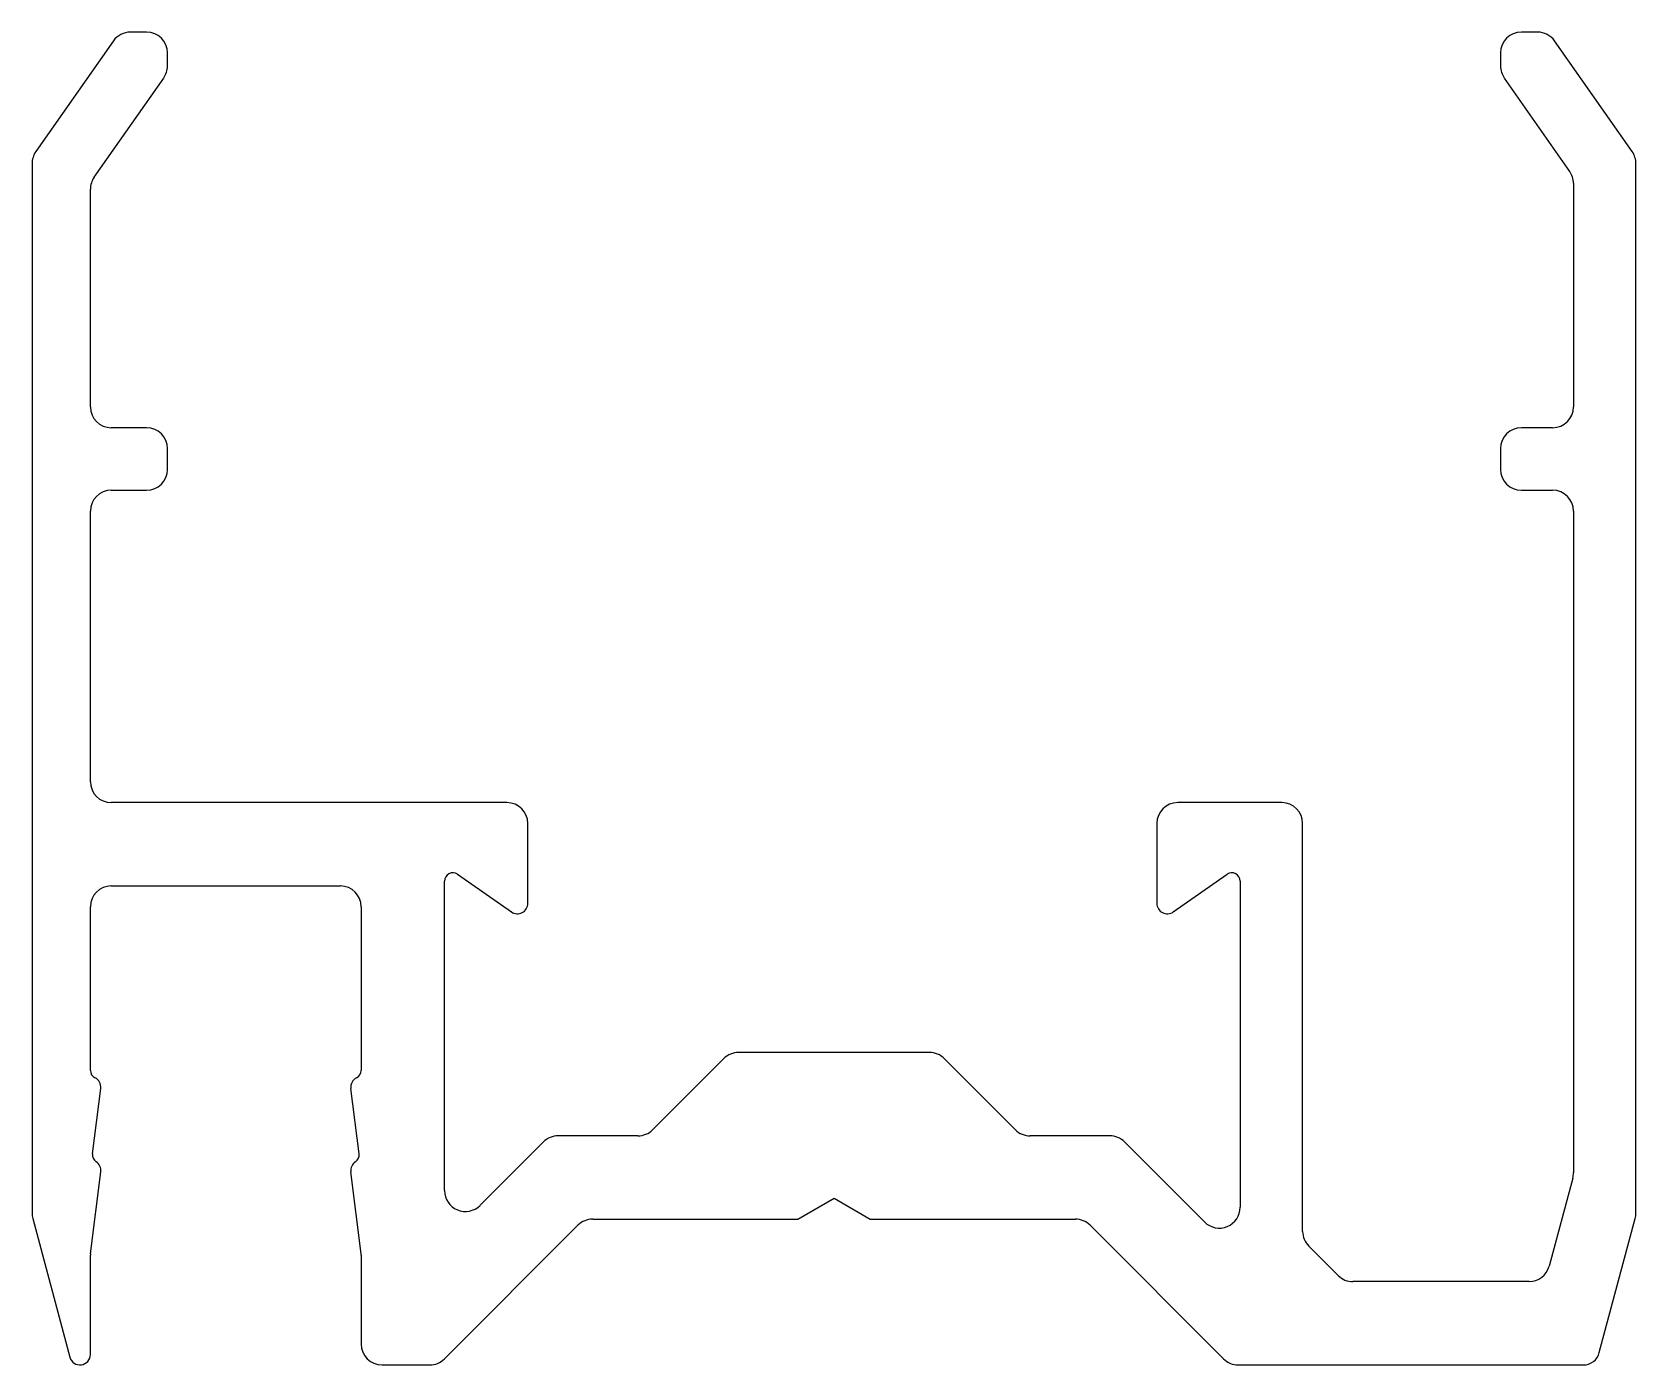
# Model space of a CAD drawing. Extents: x 3133.2 to 3171.7, y 1151.5 to 1183.5.
import ezdxf

# ---------------------------------------------------------------- set-up
doc = ezdxf.new("R2010")
doc.units = 0
doc.layers.get('0').update_dxf_attribs({"linetype": 'CONTINUOUS'})

msp = doc.modelspace()

# ---------------------------------------------------------------- linework, layer by layer
for p, q in [((3135.154, 1183.266), (3133.293, 1180.608)), ((3135.953, 1183.479), (3135.564, 1183.479)), ((3169.342, 1183.479), (3168.953, 1183.479)), ((3171.612, 1180.608), (3169.751, 1183.266)), ((3136.453, 1182.663), (3136.453, 1182.979)), ((3168.453, 1182.979), (3168.453, 1182.663)), ((3134.693, 1179.992), (3136.362, 1182.376)), ((3168.543, 1182.376), (3170.112, 1180.135)), ((3133.203, 1180.321), (3133.203, 1155.121)), ((3171.703, 1155.121), (3171.703, 1180.321)), ((3134.603, 1174.479), (3134.603, 1179.705)), ((3170.203, 1179.848), (3170.203, 1174.479)), ((3135.953, 1173.979), (3135.103, 1173.979)), ((3169.703, 1173.979), (3168.953, 1173.979)), ((3136.453, 1172.979), (3136.453, 1173.479)), ((3168.453, 1173.479), (3168.453, 1172.979)), ((3135.103, 1172.479), (3135.953, 1172.479)), ((3168.953, 1172.479), (3169.703, 1172.479)), ((3134.603, 1165.479), (3134.603, 1171.979)), ((3170.203, 1171.979), (3170.203, 1156.091)), ((3144.603, 1164.979), (3135.103, 1164.979)), ((3163.203, 1164.979), (3160.703, 1164.979)), ((3145.103, 1162.559), (3145.103, 1164.479)), ((3160.203, 1164.479), (3160.203, 1162.559)), ((3163.703, 1154.686), (3163.703, 1164.479)), ((3143.103, 1155.664), (3143.103, 1163.095)), ((3143.417, 1163.258), (3144.709, 1162.354)), ((3160.596, 1162.354), (3161.888, 1163.258)), ((3162.203, 1163.095), (3162.203, 1155.264)), ((3135.103, 1162.979), (3140.603, 1162.979)), ((3134.603, 1158.551), (3134.603, 1162.479)), ((3141.103, 1162.479), (3141.103, 1158.551)), ((3154.746, 1158.979), (3150.16, 1158.979)), ((3149.806, 1158.832), (3148.099, 1157.125)), ((3156.806, 1157.125), (3155.099, 1158.832)), ((3134.655, 1156.546), (3134.851, 1158.117)), ((3141.051, 1156.546), (3140.855, 1158.117)), ((3147.746, 1156.979), (3145.831, 1156.979)), ((3159.074, 1156.979), (3157.16, 1156.979)), ((3145.478, 1156.832), (3143.956, 1155.311)), ((3161.349, 1154.911), (3159.428, 1156.832)), ((3134.605, 1154.147), (3134.851, 1156.117)), ((3141.101, 1154.147), (3140.855, 1156.117)), ((3170.186, 1155.961), (3169.62, 1153.849)), ((3151.587, 1154.979), (3152.453, 1155.479)), ((3152.453, 1155.479), (3153.319, 1154.979)), ((3133.22, 1154.991), (3134.111, 1151.664)), ((3143.099, 1151.625), (3146.306, 1154.832)), ((3146.66, 1154.979), (3151.587, 1154.979)), ((3153.319, 1154.979), (3158.246, 1154.979)), ((3158.599, 1154.832), (3161.806, 1151.625)), ((3170.824, 1151.775), (3171.686, 1154.991)), ((3164.556, 1153.625), (3163.849, 1154.332)), ((3134.603, 1151.729), (3134.603, 1154.116)), ((3141.103, 1154.116), (3141.103, 1151.979)), ((3169.137, 1153.479), (3164.91, 1153.479)), ((3141.603, 1151.479), (3142.746, 1151.479)), ((3162.16, 1151.479), (3170.438, 1151.479))]:
    msp.add_line(p, q)
for centre, radius, start, end in [((3135.564, 1182.979), 0.5, 90, 145), ((3135.953, 1182.979), 0.5, 0, 90), ((3168.953, 1182.979), 0.5, 90, 180), ((3169.342, 1182.979), 0.5, 35, 90), ((3135.953, 1182.663), 0.5, 325, 0), ((3168.953, 1182.663), 0.5, 180, 215), ((3133.703, 1180.321), 0.5, 145, 180), ((3171.203, 1180.321), 0.5, 0, 35), ((3169.703, 1179.848), 0.5, 0, 35), ((3135.103, 1179.705), 0.5, 145, 180), ((3135.103, 1174.479), 0.5, 180, 270), ((3169.703, 1174.479), 0.5, 270, 360), ((3135.953, 1173.479), 0.5, 0, 90), ((3168.953, 1173.479), 0.5, 90, 180), ((3135.953, 1172.979), 0.5, 270, 360), ((3168.953, 1172.979), 0.5, 180, 270), ((3135.103, 1171.979), 0.5, 90, 180), ((3169.703, 1171.979), 0.5, 0, 90), ((3135.103, 1165.479), 0.5, 180, 270), ((3144.603, 1164.479), 0.5, 0, 90), ((3160.703, 1164.479), 0.5, 90, 180), ((3163.203, 1164.479), 0.5, 0, 90), ((3143.303, 1163.095), 0.2, 55, 180), ((3162.003, 1163.095), 0.2, 0, 125), ((3135.103, 1162.479), 0.5, 90, 180), ((3140.603, 1162.479), 0.5, 0, 90), ((3144.853, 1162.559), 0.25, 235, 360), ((3160.453, 1162.559), 0.25, 180, 305), ((3150.16, 1158.479), 0.5, 90, 135), ((3154.746, 1158.479), 0.5, 45, 90), ((3134.803, 1158.551), 0.2, 180, 243.6122), ((3140.903, 1158.551), 0.2, 296.3878, 0), ((3134.603, 1158.148), 0.25, 352.875, 63.6122), ((3141.103, 1158.148), 0.25, 116.3878, 187.125), ((3145.831, 1156.479), 0.5, 90, 135), ((3147.746, 1157.479), 0.5, 270, 315), ((3157.16, 1157.479), 0.5, 225, 270), ((3159.074, 1156.479), 0.5, 45, 90), ((3134.853, 1156.522), 0.2, 172.875, 236.2125), ((3140.853, 1156.522), 0.2, 303.7875, 7.125), ((3134.603, 1156.148), 0.25, 352.875, 56.2125), ((3141.103, 1156.148), 0.25, 123.7875, 187.125), ((3169.703, 1156.091), 0.5, 345, 0), ((3143.603, 1155.664), 0.5, 180, 315), ((3133.703, 1155.121), 0.5, 180, 195), ((3161.703, 1155.264), 0.5, 225, 0), ((3171.203, 1155.121), 0.5, 345, 0), ((3146.66, 1154.479), 0.5, 90, 135), ((3158.246, 1154.479), 0.5, 45, 90), ((3164.203, 1154.686), 0.5, 180, 225), ((3134.853, 1154.116), 0.25, 172.875, 180), ((3140.853, 1154.116), 0.25, 0, 7.125), ((3169.137, 1153.979), 0.5, 270, 345), ((3164.91, 1153.979), 0.5, 225, 270), ((3141.603, 1151.979), 0.5, 180, 270), ((3134.353, 1151.729), 0.25, 195, 0), ((3142.746, 1151.979), 0.5, 270, 315), ((3162.16, 1151.979), 0.5, 225, 270), ((3170.438, 1151.879), 0.4, 270, 345)]:
    msp.add_arc(centre, radius, start, end)

doc.saveas('drawing.dxf')
